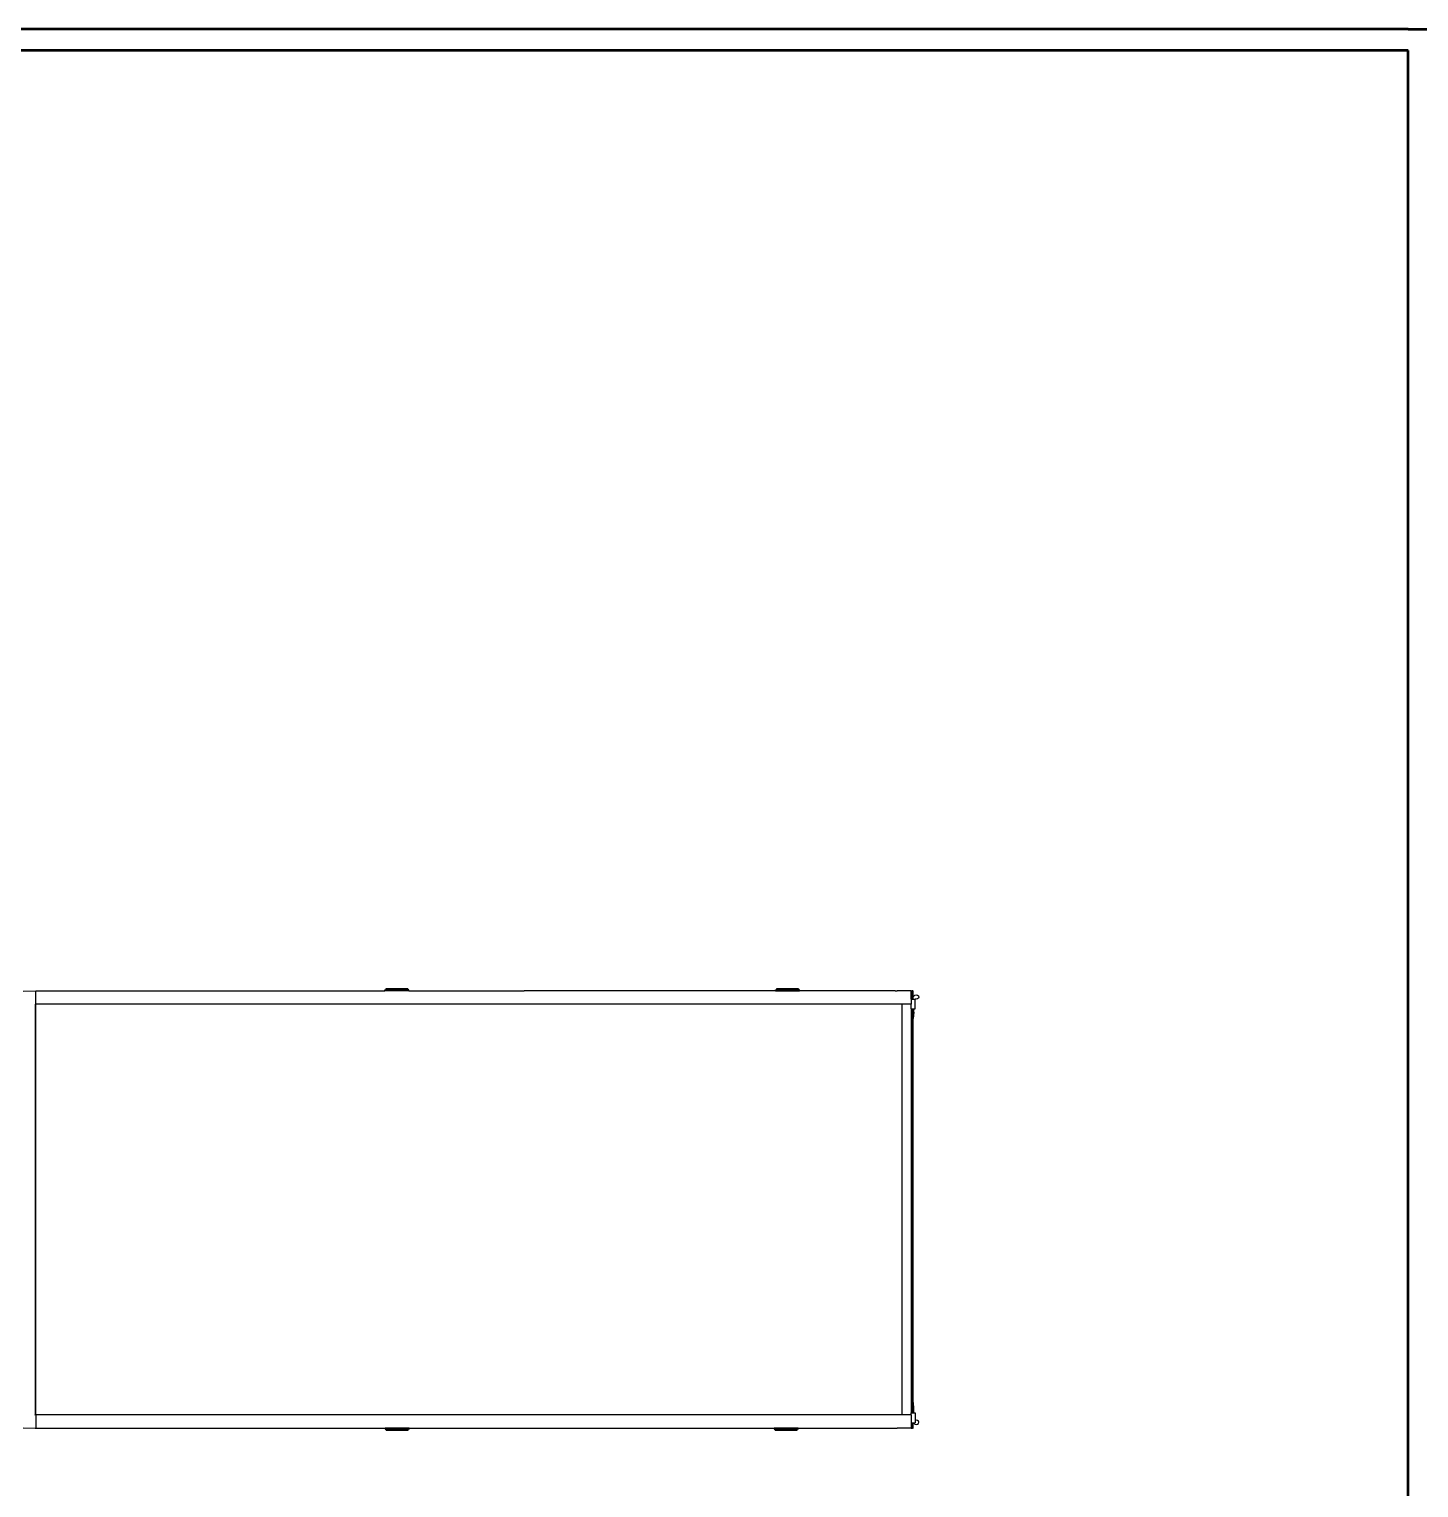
# Model space of a CAD drawing. Header units: millimetres. Extents: x 44692 to 172587, y -26854 to 14445.
# Drawn here: x 141976 to 148461, y 2970 to 9775 of the extents above; entities that cross this region are included whole.
import ezdxf

# ---------------------------------------------------------------- set-up
doc = ezdxf.new("R2010")
doc.units = ezdxf.units.MM
doc.header["$LTSCALE"] = 100
doc.layers.add('Paredes', color=7, linetype='Continuous', lineweight=50)
doc.layers.add('Transporte semielaborado', color=30, linetype='Continuous')

msp = doc.modelspace()

# ---------------------------------------------------------------- linework, layer by layer
at = {"layer": 'Paredes'}
for p, q in [((148411.465, 9775.327), (131125.573, 9775.327)), ((148411.465, 9775.327), (166013.246, 9775.327)), ((148411.465, 9675.327), (131225.573, 9675.327)), ((148411.465, -2324.673), (148411.465, 9675.327))]:
    msp.add_line(p, q, dxfattribs=at)
at = {"layer": 'Transporte semielaborado'}
for p, q in [((141947.561, 5287.968), (142007.418, 5289.642)), ((142007.418, 5289.023), (142007.418, 5289.642)), ((142007.418, 5289.023), (142515.028, 5289.023)), ((142007.418, 5226.475), (142007.418, 5289.023)), ((142515.028, 5289.023), (142515.028, 5288.488)), ((142515.028, 5289.023), (143636.309, 5289.023)), ((143636.309, 5289.023), (143636.309, 5293.662)), ((143636.309, 5293.662), (143640.433, 5293.662)), ((143747.633, 5289.022), (143636.309, 5289.023)), ((143640.433, 5298.3), (143640.433, 5293.662)), ((143743.509, 5298.299), (143640.433, 5298.3)), ((143743.509, 5293.66), (143640.433, 5293.662)), ((143743.509, 5298.299), (143743.509, 5293.66)), ((143747.633, 5293.66), (143743.509, 5293.66)), ((143747.633, 5289.022), (143747.633, 5293.66)), ((143747.633, 5289.022), (144285.634, 5289.023)), ((144285.634, 5289.023), (144285.634, 5288.488)), ((144972.131, 5289.023), (144285.634, 5289.023)), ((144972.131, 5289.023), (144972.131, 5288.488)), ((145459.317, 5289.023), (144972.131, 5289.023)), ((145459.317, 5289.023), (145459.317, 5293.662)), ((145459.317, 5293.662), (145463.441, 5293.662)), ((145459.317, 5289.023), (145567.481, 5289.022)), ((145463.441, 5298.3), (145463.441, 5293.662)), ((145566.517, 5298.299), (145463.441, 5298.3)), ((145566.517, 5293.66), (145463.441, 5293.662)), ((145566.517, 5298.299), (145566.517, 5293.66)), ((145570.641, 5293.66), (145566.517, 5293.66)), ((145567.481, 5289.022), (145568.185, 5289.023)), ((145568.703, 5289.023), (145568.185, 5289.023)), ((145568.703, 5289.023), (145569.182, 5289.022)), ((145569.182, 5289.022), (145569.609, 5289.023)), ((145569.976, 5289.022), (145569.609, 5289.023)), ((145569.976, 5289.022), (145570.271, 5289.023)), ((145570.271, 5289.023), (145570.49, 5289.023)), ((145570.49, 5289.023), (145570.64, 5289.022)), ((145570.64, 5289.022), (145570.641, 5293.66)), ((146017.924, 5289.023), (145570.64, 5289.022)), ((146017.924, 5289.023), (146027.201, 5289.023)), ((146017.924, 5288.488), (146017.924, 5289.023)), ((146027.201, 5288.488), (146027.201, 5289.023)), ((146092.14, 5289.023), (146027.201, 5289.023)), ((146092.14, 5289.023), (146094.313, 5289.023)), ((146092.14, 5250.784), (146092.14, 5289.023)), ((146092.14, 5250.784), (146094.313, 5250.784)), ((146092.14, 5250.784), (146092.14, 5226.475)), ((146094.313, 5289.023), (146096.493, 5289.023)), ((146094.313, 5250.784), (146094.313, 5289.023)), ((146094.313, 5250.784), (146096.493, 5250.784)), ((146097.583, 5289.023), (146096.493, 5289.023)), ((146096.493, 5250.784), (146096.493, 5289.023)), ((146096.493, 5250.784), (146097.583, 5250.784)), ((146099.527, 5289.023), (146097.583, 5289.023)), ((146097.583, 5250.784), (146097.583, 5289.023)), ((146097.583, 5250.784), (146099.527, 5250.784)), ((146099.527, 5289.023), (146101.417, 5289.023)), ((146099.527, 5250.784), (146099.527, 5289.023)), ((146099.527, 5250.784), (146101.417, 5250.784)), ((146101.417, 5261.008), (146101.417, 5289.023)), ((146101.417, 5261.008), (146110.088, 5268.718)), ((146101.417, 5250.784), (146101.417, 5261.008)), ((146101.417, 5250.784), (146110.024, 5250.784)), ((146110.024, 5250.784), (146110.088, 5250.859)), ((146110.024, 5250.784), (146110.401, 5250.784)), ((146110.088, 5268.718), (146115.886, 5270.099)), ((146110.401, 5250.784), (146110.088, 5250.859)), ((146110.401, 5250.784), (146110.694, 5250.784)), ((146110.694, 5250.714), (146110.694, 5250.784)), ((146115.886, 5249.477), (146110.694, 5250.714)), ((146110.694, 5204.399), (146110.694, 5250.714)), ((146115.886, 5270.099), (146121.685, 5268.718)), ((146121.685, 5250.859), (146115.886, 5249.477)), ((146121.685, 5268.718), (146125.929, 5264.944)), ((146125.929, 5254.633), (146121.685, 5250.859)), ((146125.929, 5264.944), (146127.483, 5259.788)), ((146127.483, 5259.788), (146125.929, 5254.633)), ((142004.794, 5227.292), (142004.794, 5226.475)), ((142004.794, 5226.475), (142004.794, 3310.635)), ((142007.418, 5226.475), (142004.794, 5226.475)), ((142628.976, 5226.475), (142007.418, 5226.475)), ((142007.418, 3310.635), (142007.418, 5226.475)), ((143250.534, 5226.475), (142628.976, 5226.475)), ((143872.092, 5226.475), (143250.534, 5226.475)), ((144493.65, 5226.475), (143872.092, 5226.475)), ((145115.208, 5226.475), (144493.65, 5226.475)), ((145736.766, 5226.475), (145115.208, 5226.475)), ((146049.497, 5226.475), (145736.766, 5226.475)), ((146092.14, 5226.475), (146049.497, 5226.475)), ((146049.497, 5226.475), (146049.497, 3310.635)), ((146092.14, 5204.399), (146092.14, 5226.475)), ((146092.14, 5204.399), (146094.313, 5204.399)), ((146092.14, 5204.399), (146092.14, 3320.136)), ((146094.313, 3320.136), (146094.313, 5204.399)), ((146094.313, 5204.399), (146096.493, 5204.399)), ((146096.493, 3320.136), (146096.493, 5204.399)), ((146096.493, 5204.399), (146097.583, 5204.399)), ((146097.583, 3320.136), (146097.583, 5204.399)), ((146097.583, 5204.399), (146099.527, 5204.399)), ((146099.527, 3320.136), (146099.527, 5204.399)), ((146099.527, 5204.399), (146101.417, 5204.399)), ((146101.417, 5159.224), (146101.417, 5204.399)), ((146101.417, 5204.399), (146105.018, 5204.399)), ((146105.018, 5189.732), (146101.417, 5159.224)), ((146105.018, 5189.732), (146105.018, 5204.399)), ((146105.018, 5204.399), (146110.694, 5204.399)), ((146101.417, 3376.489), (146101.417, 5159.224)), ((146105.018, 3345.981), (146101.417, 3376.489)), ((146101.417, 3320.136), (146101.417, 3376.489)), ((146105.018, 3320.136), (146105.018, 3345.981)), ((142004.794, 3309.818), (142004.794, 3310.635)), ((142007.418, 3310.635), (142004.794, 3310.635)), ((142628.976, 3310.635), (142007.418, 3310.635)), ((142007.418, 3310.635), (142007.418, 3248.291)), ((143250.534, 3310.635), (142628.976, 3310.635)), ((143872.092, 3310.635), (143250.534, 3310.635)), ((144493.65, 3310.635), (143872.092, 3310.635)), ((145115.208, 3310.635), (144493.65, 3310.635)), ((145736.766, 3310.635), (145115.208, 3310.635)), ((146049.497, 3310.635), (145736.766, 3310.635)), ((146092.14, 3310.635), (146049.497, 3310.635)), ((146092.14, 3310.635), (146092.14, 3320.136)), ((146092.14, 3320.136), (146094.313, 3320.136)), ((146092.14, 3310.635), (146092.14, 3273.751)), ((146092.14, 3273.751), (146094.313, 3273.751)), ((146092.14, 3273.751), (146092.14, 3248.087)), ((146094.313, 3320.136), (146096.493, 3320.136)), ((146094.313, 3248.087), (146094.313, 3273.751)), ((146094.313, 3273.751), (146096.493, 3273.751)), ((146096.493, 3320.136), (146097.583, 3320.136)), ((146096.493, 3248.087), (146096.493, 3273.751)), ((146096.493, 3273.751), (146097.583, 3273.751)), ((146097.583, 3320.136), (146099.527, 3320.136)), ((146097.583, 3248.087), (146097.583, 3273.751)), ((146097.583, 3273.751), (146099.527, 3273.751)), ((146099.527, 3320.136), (146101.417, 3320.136)), ((146099.527, 3248.087), (146099.527, 3273.751)), ((146099.527, 3273.751), (146101.417, 3273.751)), ((146101.417, 3320.136), (146105.018, 3320.136)), ((146101.417, 3248.087), (146101.417, 3273.751)), ((146101.417, 3273.751), (146102.49, 3273.751)), ((146102.49, 3273.751), (146110.694, 3273.751)), ((146110.088, 3266.995), (146102.49, 3273.751)), ((146105.018, 3320.136), (146110.694, 3320.136)), ((146110.088, 3266.995), (146115.886, 3265.614)), ((146110.694, 3320.136), (146110.694, 3284.999)), ((146115.886, 3286.236), (146110.694, 3284.999)), ((146110.694, 3284.999), (146110.694, 3273.751)), ((146121.685, 3284.854), (146115.886, 3286.236)), ((146115.886, 3265.614), (146121.685, 3266.995)), ((146125.929, 3281.08), (146121.685, 3284.854)), ((146121.685, 3266.995), (146125.929, 3270.769)), ((146127.483, 3275.925), (146125.929, 3281.08)), ((146125.929, 3270.769), (146127.483, 3275.925)), ((141947.561, 3249.965), (142004.794, 3248.364)), ((142004.794, 3248.087), (142004.794, 3248.364)), ((142004.794, 3248.364), (142007.418, 3248.291)), ((142004.794, 3248.087), (142515.028, 3248.087)), ((142515.028, 3248.622), (142515.028, 3248.087)), ((142515.028, 3248.087), (143638.077, 3248.087)), ((143638.077, 3248.464), (143638.077, 3248.087)), ((143749.401, 3248.462), (143638.077, 3248.464)), ((143638.077, 3248.087), (143638.077, 3243.825)), ((143638.077, 3248.087), (143749.401, 3248.087)), ((143638.077, 3243.825), (143642.201, 3243.825)), ((143642.201, 3239.187), (143642.201, 3243.825)), ((143642.201, 3243.825), (143745.276, 3243.823)), ((143642.201, 3239.187), (143745.276, 3239.185)), ((143745.276, 3239.185), (143745.276, 3243.823)), ((143749.4, 3243.823), (143745.276, 3243.823)), ((143749.401, 3248.087), (143749.4, 3243.823)), ((143749.401, 3248.462), (143749.401, 3248.087)), ((143749.401, 3248.087), (144236.923, 3248.087)), ((144236.923, 3248.087), (144236.923, 3248.622)), ((144236.923, 3248.087), (144904.866, 3248.087)), ((144904.866, 3248.087), (144904.866, 3248.622)), ((144904.866, 3248.087), (145453.182, 3248.087)), ((145453.182, 3248.087), (145453.182, 3243.448)), ((145564.506, 3248.085), (145453.182, 3248.087)), ((145453.182, 3243.448), (145457.306, 3243.448)), ((145457.306, 3238.809), (145457.306, 3243.448)), ((145457.306, 3243.448), (145560.382, 3243.446)), ((145457.306, 3238.809), (145560.382, 3238.808)), ((145560.382, 3238.808), (145560.382, 3243.446)), ((145564.506, 3243.446), (145560.382, 3243.446)), ((145564.506, 3248.085), (146017.924, 3248.087)), ((145564.506, 3248.085), (145564.506, 3243.446)), ((146017.924, 3248.087), (146017.924, 3248.622)), ((146017.924, 3248.087), (146027.201, 3248.087)), ((146027.201, 3248.087), (146027.201, 3248.622)), ((146092.14, 3248.087), (146027.201, 3248.087)), ((146092.14, 3248.087), (146094.313, 3248.087)), ((146094.313, 3248.087), (146096.493, 3248.087)), ((146097.583, 3248.087), (146096.493, 3248.087)), ((146099.527, 3248.087), (146097.583, 3248.087)), ((146099.527, 3248.087), (146101.417, 3248.087))]:
    msp.add_line(p, q, dxfattribs=at)

doc.saveas('drawing.dxf')
